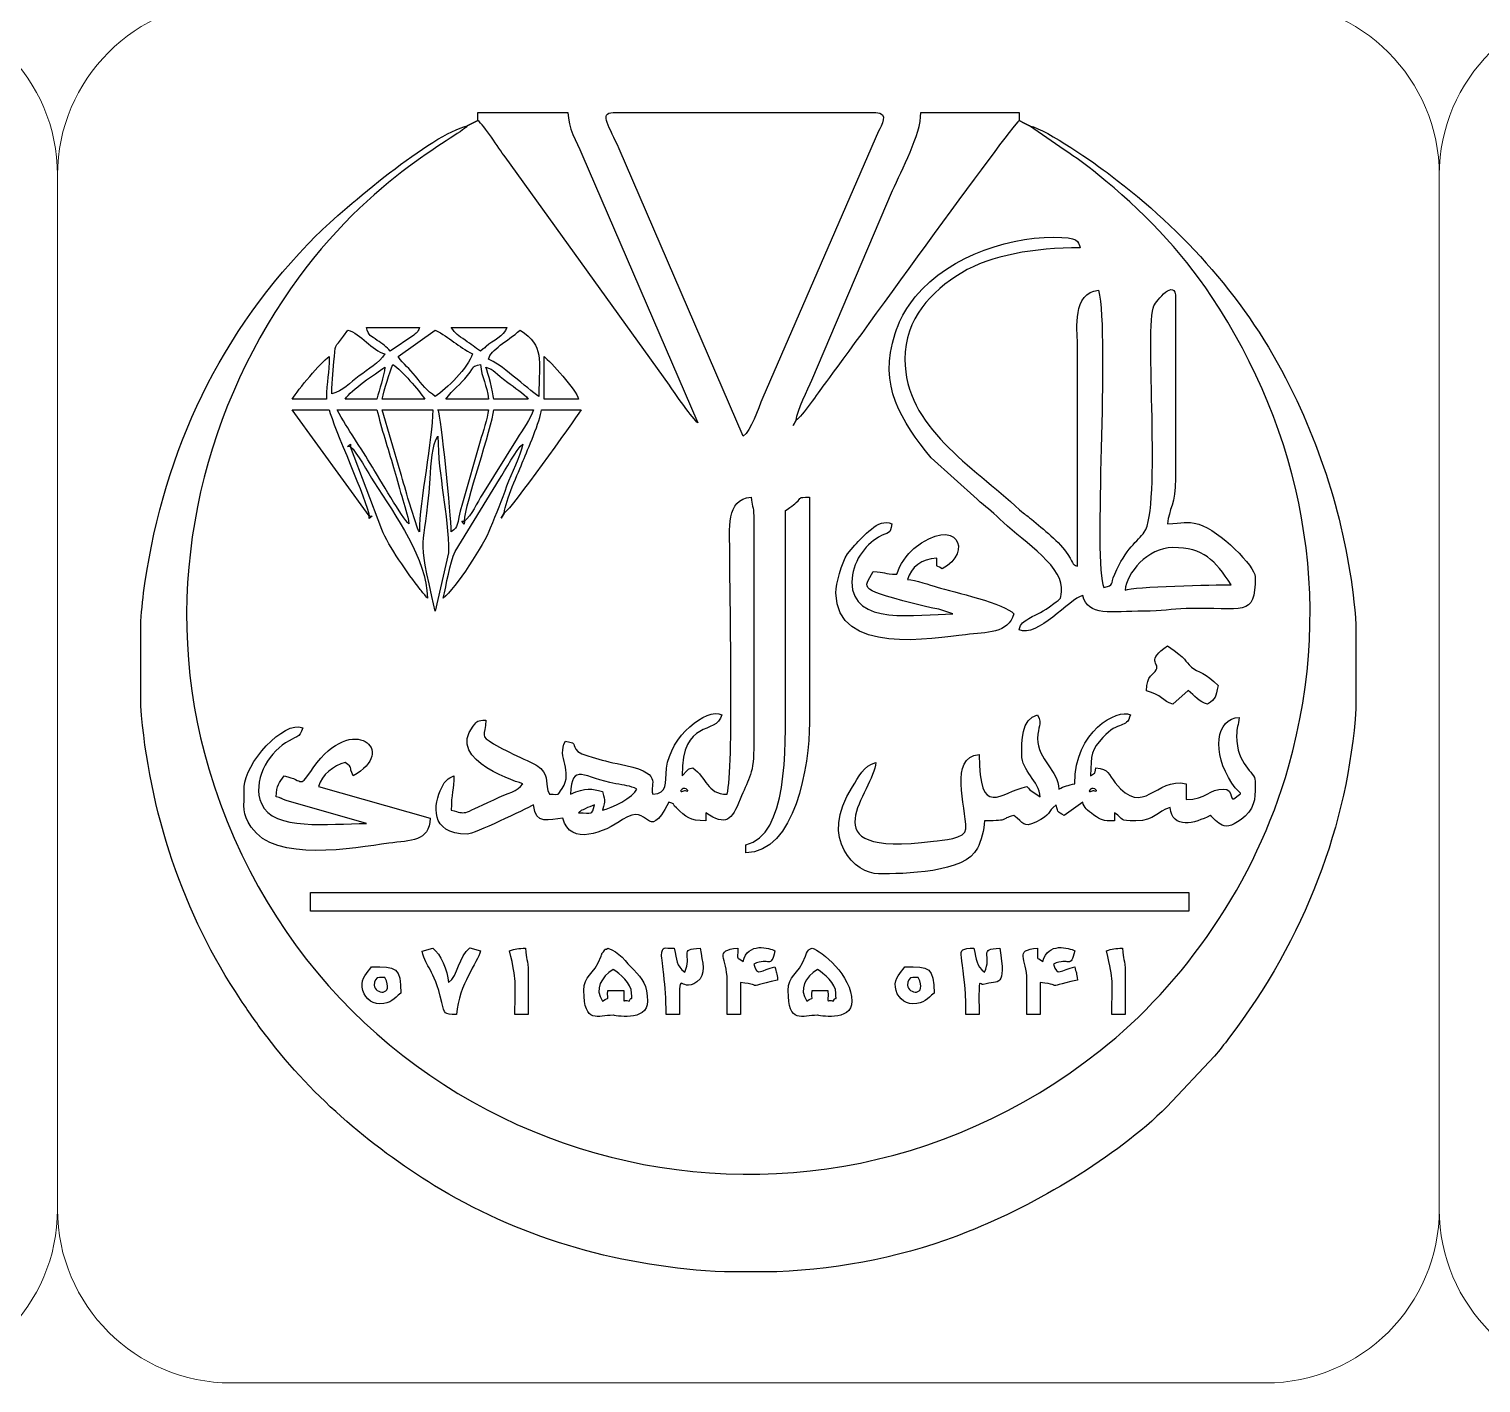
# Model space of a CAD drawing. Header units: millimetres. Extents: x -591 to 604, y 170 to 320.
# Drawn here: x -392.7 to -340.3, y 220.3 to 269.1 of the extents above; entities that cross this region are included whole.
import ezdxf

# ---------------------------------------------------------------- set-up
doc = ezdxf.new("R2010")
doc.units = ezdxf.units.MM
doc.header["$MEASUREMENT"] = 0
doc.layers.add('Layer 1', color=7, linetype='Continuous')

msp = doc.modelspace()

# ---------------------------------------------------------------- linework, layer by layer
at = {"layer": 'Layer 1', "color": 250, "lineweight": 18}
for points in [[(-435.1708, 270.0725), (-435.1708, 270.0725), (-397.8834, 270.0725), (-397.8834, 270.0725), (-394.4375, 270.0725), (-391.6271, 267.2621), (-391.6271, 263.8162), (-391.6271, 263.8162), (-391.6271, 226.5288), (-391.6271, 226.5288), (-391.6271, 223.0829), (-394.4375, 220.2725), (-397.8834, 220.2725), (-397.8834, 220.2725), (-435.1708, 220.2725), (-435.1708, 220.2725), (-438.6167, 220.2725), (-441.4271, 223.0829), (-441.4271, 226.5288), (-441.4271, 226.5288), (-441.4271, 263.8162), (-441.4271, 263.8162), (-441.4271, 267.2621), (-438.6167, 270.0725), (-435.1708, 270.0725)], [(-385.3708, 270.0725), (-385.3708, 270.0725), (-348.0834, 270.0725), (-348.0834, 270.0725), (-344.6375, 270.0725), (-341.8271, 267.2621), (-341.8271, 263.8162), (-341.8271, 263.8162), (-341.8271, 226.5288), (-341.8271, 226.5288), (-341.8271, 223.0829), (-344.6375, 220.2725), (-348.0834, 220.2725), (-348.0834, 220.2725), (-385.3708, 220.2725), (-385.3708, 220.2725), (-388.8167, 220.2725), (-391.6271, 223.0829), (-391.6271, 226.5288), (-391.6271, 226.5288), (-391.6271, 263.8162), (-391.6271, 263.8162), (-391.6271, 267.2621), (-388.8167, 270.0725), (-385.3708, 270.0725)], [(-335.5708, 270.0725), (-335.5708, 270.0725), (-298.2834, 270.0725), (-298.2834, 270.0725), (-294.8375, 270.0725), (-292.0271, 267.2621), (-292.0271, 263.8162), (-292.0271, 263.8162), (-292.0271, 226.5288), (-292.0271, 226.5288), (-292.0271, 223.0829), (-294.8375, 220.2725), (-298.2834, 220.2725), (-298.2834, 220.2725), (-335.5708, 220.2725), (-335.5708, 220.2725), (-339.0167, 220.2725), (-341.8271, 223.0829), (-341.8271, 226.5288), (-341.8271, 226.5288), (-341.8271, 263.8162), (-341.8271, 263.8162), (-341.8271, 267.2621), (-339.0167, 270.0725), (-335.5708, 270.0725)]]:
    msp.add_open_spline(points, degree=3, knots=[0, 0, 0, 0, 0.125, 0.125, 0.125, 0.25, 0.25, 0.25, 0.375, 0.375, 0.375, 0.5, 0.5, 0.5, 0.625, 0.625, 0.625, 0.75, 0.75, 0.75, 0.875, 0.875, 0.875, 1, 1, 1, 1], dxfattribs=at)
at = {"layer": 'Layer 1', "color": 240}
for points, knots in [([(-376.4804, 265.7787), (-376.2498, 265.6096), (-375.7298, 264.7777), (-375.4973, 264.467), (-375.4973, 264.467), (-369.5768, 256.2356), (-369.5768, 256.2356), (-369.4064, 255.9854), (-368.7075, 254.9977), (-368.5439, 254.878), (-368.5439, 254.878), (-372.7247, 264.5622), (-372.7247, 264.5622), (-372.9188, 265.0163), (-373.2294, 265.5037), (-373.2294, 266.0656), (-373.2294, 266.0656), (-376.4804, 266.0656), (-376.4804, 266.0656), (-376.4804, 266.0656), (-376.4804, 265.7787), (-376.4804, 265.7787)], [0, 0, 0, 0, 0.1428571, 0.1428571, 0.1428571, 0.2857143, 0.2857143, 0.2857143, 0.4285714, 0.4285714, 0.4285714, 0.5714286, 0.5714286, 0.5714286, 0.7142857, 0.7142857, 0.7142857, 0.8571429, 0.8571429, 0.8571429, 1, 1, 1, 1]), ([(-366.9184, 254.3999), (-366.6313, 254.6104), (-366.3843, 255.3724), (-366.2081, 255.7932), (-366.2081, 255.7932), (-362.0333, 265.3944), (-362.0333, 265.3944), (-361.9437, 265.5854), (-361.6409, 266.0656), (-362.1375, 266.0656), (-362.1375, 266.0656), (-371.6037, 266.0656), (-371.6037, 266.0656), (-372.1265, 266.0656), (-371.7204, 265.5359), (-371.3862, 264.7534), (-371.3862, 264.7534), (-366.9184, 254.3999), (-366.9184, 254.3999)], [0, 0, 0, 0, 0.1666667, 0.1666667, 0.1666667, 0.3333333, 0.3333333, 0.3333333, 0.5, 0.5, 0.5, 0.6666667, 0.6666667, 0.6666667, 0.8333333, 0.8333333, 0.8333333, 1, 1, 1, 1]), ([(-365.006, 254.9736), (-364.7844, 255.122), (-364.2098, 255.9717), (-363.995, 256.2575), (-363.2963, 257.1873), (-357.2695, 265.5622), (-356.9739, 265.7787), (-356.9739, 265.7787), (-356.9739, 266.0656), (-356.9739, 266.0656), (-356.9739, 266.0656), (-360.5119, 266.0656), (-360.5119, 266.0656), (-360.5119, 265.2549), (-361.2009, 264.002), (-361.531, 263.26), (-361.531, 263.26), (-364.4459, 256.4215), (-364.4459, 256.4215), (-364.5788, 256.0995), (-364.976, 255.3346), (-365.006, 254.9736)], [0, 0, 0, 0, 0.1428571, 0.1428571, 0.1428571, 0.2857143, 0.2857143, 0.2857143, 0.4285714, 0.4285714, 0.4285714, 0.5714286, 0.5714286, 0.5714286, 0.7142857, 0.7142857, 0.7142857, 0.8571429, 0.8571429, 0.8571429, 1, 1, 1, 1]), ([(-356.5914, 265.5875), (-356.5914, 265.5875), (-355.3483, 264.727), (-355.3483, 264.727), (-354.8948, 264.4247), (-354.5726, 264.1902), (-354.1355, 263.8364), (-352.5436, 262.5483), (-351.1657, 261.1385), (-350.0313, 259.4301), (-346.8321, 254.6115), (-345.5158, 248.6305), (-347.2599, 242.4866), (-348.4536, 238.2813), (-351.0396, 234.638), (-354.05, 232.2562), (-365.4312, 223.2512), (-382.0424, 228.4985), (-386.1731, 242.4121), (-387.944, 248.377), (-386.6536, 254.554), (-383.4992, 259.3151), (-380.615, 263.6681), (-377.1682, 265.1707), (-376.8629, 265.5875), (-378.1107, 265.2968), (-381.2737, 262.6586), (-382.2892, 261.6432), (-385.7412, 258.1916), (-387.7731, 253.9153), (-388.4759, 249.0881), (-388.5414, 248.6392), (-388.5904, 248.1872), (-388.6241, 247.7331), (-388.6241, 247.7331), (-388.6241, 244.6858), (-388.6241, 244.6858), (-388.3492, 240.8946), (-387.0712, 237.1401), (-385.029, 234.0897), (-384.6884, 233.581), (-384.4405, 233.2306), (-384.0763, 232.7477), (-382.4164, 230.5463), (-380.1688, 228.66), (-377.8139, 227.2489), (-374.7971, 225.4412), (-371.2101, 224.4299), (-367.5913, 224.2793), (-367.5913, 224.2793), (-365.6984, 224.2793), (-365.6984, 224.2793), (-363.3227, 224.3787), (-360.9737, 224.8554), (-358.8043, 225.7271), (-356.3533, 226.7121), (-353.5097, 228.381), (-351.6412, 230.2297), (-351.6412, 230.2297), (-349.9262, 232.0528), (-349.9262, 232.0528), (-349.7473, 232.2643), (-349.5729, 232.4916), (-349.419, 232.6928), (-346.6563, 236.3041), (-345.1255, 240.3925), (-344.8301, 244.5787), (-344.8301, 244.5787), (-344.8301, 247.5939), (-344.8301, 247.5939), (-345.0348, 250.5065), (-345.8311, 253.4224), (-347.2206, 256.2167), (-348.7373, 259.2669), (-351.0182, 261.8047), (-353.6818, 263.8118), (-354.2478, 264.2384), (-355.937, 265.4351), (-356.5914, 265.5875)], [0, 0, 0, 0, 0.0384615, 0.0384615, 0.0384615, 0.0769231, 0.0769231, 0.0769231, 0.1153846, 0.1153846, 0.1153846, 0.1538462, 0.1538462, 0.1538462, 0.1923077, 0.1923077, 0.1923077, 0.2307692, 0.2307692, 0.2307692, 0.2692308, 0.2692308, 0.2692308, 0.3076923, 0.3076923, 0.3076923, 0.3461538, 0.3461538, 0.3461538, 0.3846154, 0.3846154, 0.3846154, 0.4230769, 0.4230769, 0.4230769, 0.4615385, 0.4615385, 0.4615385, 0.5, 0.5, 0.5, 0.5384615, 0.5384615, 0.5384615, 0.5769231, 0.5769231, 0.5769231, 0.6153846, 0.6153846, 0.6153846, 0.6538462, 0.6538462, 0.6538462, 0.6923077, 0.6923077, 0.6923077, 0.7307692, 0.7307692, 0.7307692, 0.7692308, 0.7692308, 0.7692308, 0.8076923, 0.8076923, 0.8076923, 0.8461538, 0.8461538, 0.8461538, 0.8846154, 0.8846154, 0.8846154, 0.9230769, 0.9230769, 0.9230769, 0.9615385, 0.9615385, 0.9615385, 1, 1, 1, 1]), ([(-376.6717, 265.6831), (-376.6717, 265.6831), (-376.8629, 265.5875), (-376.8629, 265.5875), (-376.8629, 265.5875), (-376.6717, 265.6831), (-376.6717, 265.6831)], [0, 0, 0, 0, 0.5, 0.5, 0.5, 1, 1, 1, 1]), ([(-376.4804, 265.7787), (-376.4804, 265.7787), (-376.6717, 265.6831), (-376.6717, 265.6831), (-376.6717, 265.6831), (-376.4804, 265.7787), (-376.4804, 265.7787)], [0, 0, 0, 0, 0.5, 0.5, 0.5, 1, 1, 1, 1]), ([(-356.7826, 265.6831), (-356.7826, 265.6831), (-356.9739, 265.7787), (-356.9739, 265.7787), (-356.9739, 265.7787), (-356.7826, 265.6831), (-356.7826, 265.6831)], [0, 0, 0, 0, 0.5, 0.5, 0.5, 1, 1, 1, 1]), ([(-356.5914, 265.5875), (-356.5914, 265.5875), (-356.7826, 265.6831), (-356.7826, 265.6831), (-356.7826, 265.6831), (-356.5914, 265.5875), (-356.5914, 265.5875)], [0, 0, 0, 0, 0.5, 0.5, 0.5, 1, 1, 1, 1]), ([(-355.444, 248.9495), (-355.444, 248.486), (-355.459, 248.5803), (-355.7233, 248.3682), (-356.1597, 248.0179), (-356.266, 248.0425), (-356.6166, 247.8272), (-356.8299, 247.6963), (-356.9037, 247.6824), (-356.9739, 247.4195), (-356.3164, 247.1155), (-355.1483, 248.5373), (-354.6791, 248.6626), (-354.4972, 247.8823), (-353.6518, 248.0929), (-352.4795, 248.0886), (-351.8164, 248.0862), (-351.4869, 248.1716), (-350.9529, 248.1877), (-348.8672, 248.2501), (-348.4636, 247.8229), (-348.4636, 249.3319), (-348.4636, 249.689), (-349.7272, 251.0026), (-350.4961, 251.2268), (-350.9825, 251.3686), (-351.0479, 251.2443), (-351.6192, 251.2443), (-351.5758, 251.7662), (-351.3323, 251.9736), (-351.3323, 252.87), (-351.3323, 252.87), (-351.3323, 259.3721), (-351.3323, 259.3721), (-351.3323, 260.1439), (-352.0365, 259.2628), (-352.1136, 259.1017), (-352.4531, 258.3923), (-351.837, 251.7926), (-352.4589, 250.9368), (-352.6944, 250.6128), (-353.1279, 250.3596), (-353.5261, 249.422), (-353.698, 249.0171), (-353.5162, 249.0558), (-353.914, 248.9495), (-354.3256, 249.8073), (-353.6998, 257.9185), (-354.1053, 259.6589), (-355.0651, 259.5791), (-354.8706, 258.2296), (-354.8703, 257.7466), (-354.8703, 257.7466), (-354.8703, 249.7144), (-354.8703, 249.7144), (-355.0752, 249.7971), (-354.9582, 249.7253), (-355.2158, 250.1339), (-355.5065, 250.5949), (-356.1052, 251.0529), (-356.5254, 251.406), (-356.7189, 251.5687), (-356.7572, 251.5644), (-356.9508, 251.7456), (-358.6544, 253.3403), (-361.0856, 254.721), (-361.0856, 257.1728), (-361.0856, 258.6435), (-360.1574, 259.6092), (-359.0389, 260.2897), (-357.9992, 260.9222), (-356.4236, 261.189), (-354.7746, 261.189), (-354.8432, 261.4456), (-354.8245, 261.5715), (-355.7308, 261.5715), (-357.5289, 261.5715), (-359.8113, 260.7647), (-360.9349, 259.1259), (-361.1655, 258.7895), (-361.2964, 258.5163), (-361.437, 258.0981), (-362.0705, 256.2133), (-361.2116, 254.9585), (-360.145, 253.6192), (-360.145, 253.6192), (-358.4798, 252.129), (-358.4798, 252.129), (-358.1734, 251.8369), (-357.9707, 251.7192), (-357.6678, 251.4111), (-357.0292, 250.762), (-355.444, 249.7869), (-355.444, 248.9495)], [0, 0, 0, 0, 0.0322581, 0.0322581, 0.0322581, 0.0645161, 0.0645161, 0.0645161, 0.0967742, 0.0967742, 0.0967742, 0.1290323, 0.1290323, 0.1290323, 0.1612903, 0.1612903, 0.1612903, 0.1935484, 0.1935484, 0.1935484, 0.2258065, 0.2258065, 0.2258065, 0.2580645, 0.2580645, 0.2580645, 0.2903226, 0.2903226, 0.2903226, 0.3225806, 0.3225806, 0.3225806, 0.3548387, 0.3548387, 0.3548387, 0.3870968, 0.3870968, 0.3870968, 0.4193548, 0.4193548, 0.4193548, 0.4516129, 0.4516129, 0.4516129, 0.483871, 0.483871, 0.483871, 0.516129, 0.516129, 0.516129, 0.5483871, 0.5483871, 0.5483871, 0.5806452, 0.5806452, 0.5806452, 0.6129032, 0.6129032, 0.6129032, 0.6451613, 0.6451613, 0.6451613, 0.6774194, 0.6774194, 0.6774194, 0.7096774, 0.7096774, 0.7096774, 0.7419355, 0.7419355, 0.7419355, 0.7741935, 0.7741935, 0.7741935, 0.8064516, 0.8064516, 0.8064516, 0.8387097, 0.8387097, 0.8387097, 0.8709677, 0.8709677, 0.8709677, 0.9032258, 0.9032258, 0.9032258, 0.9354839, 0.9354839, 0.9354839, 0.9677419, 0.9677419, 0.9677419, 1, 1, 1, 1]), ([(-381.7395, 255.9298), (-381.3325, 256.0246), (-381.0958, 256.3187), (-380.7563, 256.5721), (-380.4167, 256.8254), (-380.0435, 257.0409), (-379.8271, 257.3641), (-380.2867, 257.4869), (-380.7063, 258.102), (-381.1657, 258.2246), (-381.6212, 257.5447), (-381.597, 257.8277), (-381.6476, 257.2723), (-381.6917, 256.7869), (-381.7395, 256.4771), (-381.7395, 255.9298)], [0, 0, 0, 0, 0.2, 0.2, 0.2, 0.4, 0.4, 0.4, 0.6, 0.6, 0.6, 0.8, 0.8, 0.8, 1, 1, 1, 1]), ([(-379.6358, 257.4597), (-379.6358, 257.4597), (-378.786, 258.0442), (-378.786, 258.0442), (-378.6427, 258.1789), (-378.6625, 258.1037), (-378.584, 258.3203), (-378.584, 258.3203), (-380.4964, 258.3203), (-380.4964, 258.3203), (-380.4116, 258.0024), (-380.3366, 258.0212), (-380.1017, 257.8546), (-379.9223, 257.7275), (-379.7596, 257.6285), (-379.6358, 257.4597)], [0, 0, 0, 0, 0.2, 0.2, 0.2, 0.4, 0.4, 0.4, 0.6, 0.6, 0.6, 0.8, 0.8, 0.8, 1, 1, 1, 1]), ([(-379.3489, 257.2685), (-379.1548, 256.9785), (-378.9525, 256.8596), (-378.72, 256.5588), (-378.4813, 256.2499), (-378.313, 256.0368), (-378.0103, 255.8342), (-377.6295, 256.0891), (-376.799, 256.8875), (-376.6717, 257.3641), (-377.1901, 257.6384), (-377.4919, 257.9505), (-378.0103, 258.2246), (-378.0103, 258.2246), (-379.3489, 257.2685), (-379.3489, 257.2685)], [0, 0, 0, 0, 0.2, 0.2, 0.2, 0.4, 0.4, 0.4, 0.6, 0.6, 0.6, 0.8, 0.8, 0.8, 1, 1, 1, 1]), ([(-376.3848, 257.4597), (-376.3848, 257.4597), (-376.2821, 257.5482), (-376.2821, 257.5482), (-376.2672, 257.5606), (-376.1986, 257.6186), (-376.178, 257.6355), (-375.9218, 257.8437), (-375.5473, 257.9922), (-375.4286, 258.3203), (-375.4286, 258.3203), (-377.4366, 258.3203), (-377.4366, 258.3203), (-377.2847, 258.0935), (-377.1822, 258.0195), (-376.9406, 257.8602), (-376.7092, 257.7077), (-376.5837, 257.5928), (-376.3848, 257.4597)], [0, 0, 0, 0, 0.1666667, 0.1666667, 0.1666667, 0.3333333, 0.3333333, 0.3333333, 0.5, 0.5, 0.5, 0.6666667, 0.6666667, 0.6666667, 0.8333333, 0.8333333, 0.8333333, 1, 1, 1, 1]), ([(-376.0979, 257.1728), (-375.7256, 257.0734), (-374.6832, 256.1035), (-374.2812, 255.8342), (-374.2812, 257.2135), (-374.0653, 257.632), (-374.9505, 258.2246), (-375.4429, 257.7967), (-376, 257.5394), (-376.0979, 257.1728)], [0, 0, 0, 0, 0.3333333, 0.3333333, 0.3333333, 0.6666667, 0.6666667, 0.6666667, 1, 1, 1, 1]), ([(-383.1737, 255.7386), (-383.1737, 255.7386), (-381.9307, 255.7386), (-381.9307, 255.7386), (-381.9307, 256.4073), (-381.8351, 256.6528), (-381.8351, 257.2685), (-382.1547, 257.0546), (-382.9434, 256.0827), (-383.1737, 255.7386)], [0, 0, 0, 0, 0.3333333, 0.3333333, 0.3333333, 0.6666667, 0.6666667, 0.6666667, 1, 1, 1, 1]), ([(-379.9227, 255.7386), (-379.9227, 255.7386), (-378.3928, 255.7386), (-378.3928, 255.7386), (-378.6173, 256.0737), (-379.2044, 256.7568), (-379.5402, 256.9816), (-379.6685, 256.7145), (-379.847, 256.0634), (-379.9227, 255.7386)], [0, 0, 0, 0, 0.3333333, 0.3333333, 0.3333333, 0.6666667, 0.6666667, 0.6666667, 1, 1, 1, 1]), ([(-377.6278, 255.7386), (-377.6278, 255.7386), (-376.0979, 255.7386), (-376.0979, 255.7386), (-376.1393, 256.2354), (-376.347, 256.5277), (-376.3848, 256.9816), (-376.7148, 256.8935), (-376.5526, 256.9722), (-376.8494, 256.5857), (-377.095, 256.266), (-377.3993, 256.0798), (-377.6278, 255.7386)], [0, 0, 0, 0, 0.25, 0.25, 0.25, 0.5, 0.5, 0.5, 0.75, 0.75, 0.75, 1, 1, 1, 1]), ([(-374.0899, 255.7386), (-374.0899, 255.7386), (-372.8469, 255.7386), (-372.8469, 255.7386), (-372.932, 256.0573), (-373.8681, 257.106), (-374.0899, 257.2685), (-374.0899, 257.2685), (-374.0899, 255.7386), (-374.0899, 255.7386)], [0, 0, 0, 0, 0.3333333, 0.3333333, 0.3333333, 0.6666667, 0.6666667, 0.6666667, 1, 1, 1, 1]), ([(-381.2614, 255.7386), (-381.2614, 255.7386), (-380.114, 255.7386), (-380.114, 255.7386), (-380.0298, 256.0995), (-379.8562, 256.5367), (-379.8271, 256.886), (-380.1859, 256.6458), (-381.0407, 256.0679), (-381.2614, 255.7386)], [0, 0, 0, 0, 0.3333333, 0.3333333, 0.3333333, 0.6666667, 0.6666667, 0.6666667, 1, 1, 1, 1]), ([(-375.9066, 255.7386), (-375.9066, 255.7386), (-374.6637, 255.7386), (-374.6637, 255.7386), (-374.8112, 255.9402), (-375.1666, 256.1614), (-375.4021, 256.3388), (-375.8479, 256.6747), (-375.8849, 256.8037), (-376.1935, 256.886), (-376.1033, 256.6979), (-375.9286, 256.0025), (-375.9066, 255.7386)], [0, 0, 0, 0, 0.25, 0.25, 0.25, 0.5, 0.5, 0.5, 0.75, 0.75, 0.75, 1, 1, 1, 1]), ([(-380.4008, 251.5313), (-380.4416, 252.0214), (-381.6909, 254.7372), (-381.8351, 255.356), (-381.8351, 255.356), (-383.1737, 255.356), (-383.1737, 255.356), (-383.1737, 255.356), (-380.4008, 251.5313), (-380.4008, 251.5313)], [0, 0, 0, 0, 0.3333333, 0.3333333, 0.3333333, 0.6666667, 0.6666667, 0.6666667, 1, 1, 1, 1]), ([(-378.9665, 251.2443), (-378.9918, 251.548), (-379.1272, 251.913), (-379.2201, 252.2338), (-379.3284, 252.6078), (-379.4316, 252.9603), (-379.5194, 253.2731), (-379.7175, 253.9783), (-379.9559, 254.6774), (-380.114, 255.356), (-380.114, 255.356), (-381.5482, 255.356), (-381.5482, 255.356), (-381.1618, 254.6256), (-380.7065, 254.0096), (-380.2743, 253.2833), (-380.069, 252.9382), (-379.1643, 251.3892), (-378.9665, 251.2443)], [0, 0, 0, 0, 0.1666667, 0.1666667, 0.1666667, 0.3333333, 0.3333333, 0.3333333, 0.5, 0.5, 0.5, 0.6666667, 0.6666667, 0.6666667, 0.8333333, 0.8333333, 0.8333333, 1, 1, 1, 1]), ([(-378.584, 250.9576), (-378.584, 252.0683), (-378.106, 254.2569), (-378.106, 255.356), (-378.106, 255.356), (-379.9227, 255.356), (-379.9227, 255.356), (-379.9227, 255.356), (-379.2741, 253.1361), (-379.2741, 253.1361), (-379.159, 252.7262), (-379.0705, 252.4169), (-378.9553, 252.0206), (-378.9553, 252.0206), (-378.6538, 251.0789), (-378.6538, 251.0789), (-378.6456, 251.0624), (-378.626, 251.031), (-378.6192, 251.018), (-378.6123, 251.0049), (-378.5974, 250.9766), (-378.584, 250.9576)], [0, 0, 0, 0, 0.1428571, 0.1428571, 0.1428571, 0.2857143, 0.2857143, 0.2857143, 0.4285714, 0.4285714, 0.4285714, 0.5714286, 0.5714286, 0.5714286, 0.7142857, 0.7142857, 0.7142857, 0.8571429, 0.8571429, 0.8571429, 1, 1, 1, 1]), ([(-377.4366, 250.9576), (-377.1383, 251.176), (-377.2853, 251.0874), (-377.0334, 251.9886), (-377.0334, 251.9886), (-376.3961, 254.2198), (-376.3961, 254.2198), (-376.3015, 254.5439), (-376.1252, 255.029), (-376.0979, 255.356), (-376.0979, 255.356), (-377.9147, 255.356), (-377.9147, 255.356), (-377.7966, 255.11), (-377.4366, 251.513), (-377.4366, 250.9576)], [0, 0, 0, 0, 0.2, 0.2, 0.2, 0.4, 0.4, 0.4, 0.6, 0.6, 0.6, 0.8, 0.8, 0.8, 1, 1, 1, 1]), ([(-376.9585, 251.3399), (-376.7241, 251.5117), (-376.4915, 252.0235), (-376.3077, 252.3148), (-376.3077, 252.3148), (-375.0647, 254.3228), (-375.0647, 254.3228), (-374.881, 254.6145), (-374.5601, 255.0278), (-374.4724, 255.356), (-374.4724, 255.356), (-375.9066, 255.356), (-375.9066, 255.356), (-375.9592, 254.724), (-376.9447, 251.9594), (-376.9585, 251.3399)], [0, 0, 0, 0, 0.2, 0.2, 0.2, 0.4, 0.4, 0.4, 0.6, 0.6, 0.6, 0.8, 0.8, 0.8, 1, 1, 1, 1]), ([(-375.5242, 251.6269), (-375.2545, 251.8074), (-373.0776, 254.8687), (-372.7511, 255.356), (-372.7511, 255.356), (-374.1855, 255.356), (-374.1855, 255.356), (-374.218, 254.9663), (-374.6975, 253.885), (-374.8411, 253.5256), (-375.0223, 253.0723), (-375.4856, 252.0902), (-375.5242, 251.6269)], [0, 0, 0, 0, 0.25, 0.25, 0.25, 0.5, 0.5, 0.5, 0.75, 0.75, 0.75, 1, 1, 1, 1]), ([(-365.006, 254.9736), (-365.006, 254.9736), (-365.116, 254.7872), (-365.116, 254.7872), (-365.116, 254.7872), (-365.006, 254.9736), (-365.006, 254.9736)], [0, 0, 0, 0, 0.5, 0.5, 0.5, 1, 1, 1, 1]), ([(-378.0103, 248.0889), (-378.0103, 248.0889), (-377.5322, 250.1925), (-377.5322, 250.1925), (-377.5322, 251.6315), (-377.9147, 252.9305), (-377.9147, 254.3999), (-378.1396, 254.0761), (-378.1605, 253.4323), (-378.1982, 252.8666), (-378.3913, 249.9816), (-378.7384, 251.2142), (-378.0103, 248.0889)], [0, 0, 0, 0, 0.25, 0.25, 0.25, 0.5, 0.5, 0.5, 0.75, 0.75, 0.75, 1, 1, 1, 1]), ([(-381.0701, 254.0174), (-381.0701, 254.0174), (-381.0701, 254.113), (-381.0701, 254.113), (-381.0701, 254.113), (-381.1817, 254.0333), (-381.1817, 254.0333), (-381.1817, 254.0333), (-381.0701, 254.0174), (-381.0701, 254.0174)], [0, 0, 0, 0, 0.3333333, 0.3333333, 0.3333333, 0.6666667, 0.6666667, 0.6666667, 1, 1, 1, 1]), ([(-381.0701, 254.0174), (-381.0701, 254.0174), (-379.9376, 251.0383), (-379.9376, 251.0383), (-379.6966, 250.4315), (-378.9944, 249.4434), (-378.5585, 248.8793), (-378.4646, 248.7581), (-378.3818, 248.6644), (-378.2972, 248.567), (-378.3289, 249.9936), (-379.4262, 251.5132), (-380.2283, 252.7556), (-380.428, 253.0649), (-380.8408, 253.8493), (-381.0701, 254.0174)], [0, 0, 0, 0, 0.2, 0.2, 0.2, 0.4, 0.4, 0.4, 0.6, 0.6, 0.6, 0.8, 0.8, 0.8, 1, 1, 1, 1]), ([(-377.7234, 248.567), (-377.292, 248.8832), (-376.251, 250.5167), (-376.0293, 251.0802), (-375.8177, 251.6177), (-375.6249, 252.0804), (-375.4397, 252.5942), (-375.2686, 253.0696), (-374.9616, 253.6549), (-374.8549, 254.113), (-375.0847, 253.9446), (-375.4965, 253.161), (-375.6967, 252.8513), (-375.6967, 252.8513), (-377.2955, 250.2426), (-377.2955, 250.2426), (-377.4927, 249.827), (-377.6118, 249.0466), (-377.7234, 248.567)], [0, 0, 0, 0, 0.1666667, 0.1666667, 0.1666667, 0.3333333, 0.3333333, 0.3333333, 0.5, 0.5, 0.5, 0.6666667, 0.6666667, 0.6666667, 0.8333333, 0.8333333, 0.8333333, 1, 1, 1, 1]), ([(-367.4921, 241.4911), (-368.2585, 241.5081), (-368.2033, 242.0912), (-368.7351, 242.4473), (-368.9092, 242.4007), (-368.832, 242.4274), (-368.9297, 242.3549), (-368.9297, 242.3549), (-369.1176, 242.1605), (-369.1176, 242.1605), (-369.1176, 244.2652), (-367.8905, 243.5842), (-367.6833, 244.3597), (-368.2468, 244.6202), (-369.5392, 243.5889), (-369.6781, 242.4339), (-369.7463, 241.8663), (-369.6158, 241.5371), (-370.1694, 241.4911), (-370.3322, 241.8852), (-369.6696, 242.261), (-371.4528, 242.5982), (-371.9238, 242.6871), (-372.0852, 242.7497), (-372.5114, 242.8783), (-372.5165, 242.8798), (-372.7185, 242.9421), (-372.7291, 242.9475), (-373.2224, 243.1959), (-372.7655, 243.3423), (-373.3248, 243.4035), (-373.6524, 242.8205), (-373.0178, 242.3368), (-373.4396, 241.7039), (-373.6204, 241.4326), (-373.4874, 241.5002), (-373.8986, 241.4911), (-374.0866, 241.8829), (-373.8787, 242.095), (-374.2086, 242.4241), (-374.395, 242.6101), (-375.4138, 243.0026), (-375.9083, 243.3086), (-376.433, 243.6335), (-376.2069, 243.5706), (-376.1935, 244.1685), (-376.5173, 244.1415), (-376.468, 244.1611), (-376.6438, 243.9493), (-377.6817, 242.6975), (-374.8817, 241.8757), (-374.8549, 241.8736), (-375.0641, 241.5879), (-375.351, 241.552), (-375.9041, 241.2971), (-377.1453, 240.7253), (-376.8495, 240.7806), (-377.4366, 240.9174), (-377.4366, 241.4979), (-377.3409, 241.6835), (-377.3409, 242.1605), (-377.5707, 242.0389), (-377.6496, 242.0046), (-377.7801, 241.7387), (-378.0751, 241.1373), (-378.2392, 240.0567), (-376.8629, 240.0567), (-376.6252, 240.0567), (-374.7749, 240.9485), (-374.4724, 241.1085), (-374.4106, 240.3655), (-373.8974, 240.5908), (-373.4206, 240.6304), (-373.1449, 239.598), (-371.9064, 240.1298), (-371.2604, 240.579), (-370.2476, 241.2832), (-370.4272, 239.6329), (-369.5957, 241.2041), (-369.2272, 241.0708), (-369.5737, 241.222), (-369.3223, 240.9994), (-368.9513, 240.6709), (-368.8679, 240.5348), (-368.257, 240.5348), (-368.257, 240.5348), (-368.257, 240.8216), (-368.257, 240.8216), (-367.5367, 240.3391), (-367.3286, 240.5447), (-367.0264, 241.3121), (-366.7653, 241.9752), (-366.5359, 242.1724), (-366.5359, 243.1166), (-366.5359, 243.1166), (-366.5359, 251.5313), (-366.5359, 251.5313), (-366.5359, 251.861), (-366.6066, 251.9015), (-366.6315, 252.2006), (-367.5597, 252.1234), (-367.3966, 251.0883), (-367.3965, 250.0969), (-367.3963, 248.2505), (-367.2571, 242.4997), (-367.4921, 241.4911)], [0, 0, 0, 0, 0.0285714, 0.0285714, 0.0285714, 0.0571429, 0.0571429, 0.0571429, 0.0857143, 0.0857143, 0.0857143, 0.1142857, 0.1142857, 0.1142857, 0.1428571, 0.1428571, 0.1428571, 0.1714286, 0.1714286, 0.1714286, 0.2, 0.2, 0.2, 0.2285714, 0.2285714, 0.2285714, 0.2571429, 0.2571429, 0.2571429, 0.2857143, 0.2857143, 0.2857143, 0.3142857, 0.3142857, 0.3142857, 0.3428571, 0.3428571, 0.3428571, 0.3714286, 0.3714286, 0.3714286, 0.4, 0.4, 0.4, 0.4285714, 0.4285714, 0.4285714, 0.4571429, 0.4571429, 0.4571429, 0.4857143, 0.4857143, 0.4857143, 0.5142857, 0.5142857, 0.5142857, 0.5428571, 0.5428571, 0.5428571, 0.5714286, 0.5714286, 0.5714286, 0.6, 0.6, 0.6, 0.6285714, 0.6285714, 0.6285714, 0.6571429, 0.6571429, 0.6571429, 0.6857143, 0.6857143, 0.6857143, 0.7142857, 0.7142857, 0.7142857, 0.7428571, 0.7428571, 0.7428571, 0.7714286, 0.7714286, 0.7714286, 0.8, 0.8, 0.8, 0.8285714, 0.8285714, 0.8285714, 0.8571429, 0.8571429, 0.8571429, 0.8857143, 0.8857143, 0.8857143, 0.9142857, 0.9142857, 0.9142857, 0.9428571, 0.9428571, 0.9428571, 0.9714286, 0.9714286, 0.9714286, 1, 1, 1, 1]), ([(-365.3885, 251.7225), (-365.3885, 249.4913), (-365.3885, 247.2602), (-365.3885, 245.0291), (-365.3885, 243.0472), (-365.3033, 240.0283), (-366.8227, 239.6742), (-366.8227, 239.6742), (-366.8227, 239.3873), (-366.8227, 239.3873), (-365.0472, 239.3873), (-364.5279, 242.5273), (-364.5279, 244.0728), (-364.5279, 244.0728), (-364.5279, 252.2006), (-364.5279, 252.2006), (-364.9894, 252.1903), (-364.7704, 252.1958), (-365.0064, 252.0096), (-365.0082, 252.0082), (-365.086, 251.9342), (-365.1604, 251.877), (-365.2656, 251.7959), (-365.3054, 251.778), (-365.3885, 251.7225)], [0, 0, 0, 0, 0.125, 0.125, 0.125, 0.25, 0.25, 0.25, 0.375, 0.375, 0.375, 0.5, 0.5, 0.5, 0.625, 0.625, 0.625, 0.75, 0.75, 0.75, 0.875, 0.875, 0.875, 1, 1, 1, 1]), ([(-380.4008, 251.5313), (-380.4008, 251.5313), (-380.4008, 251.4357), (-380.4008, 251.4357), (-380.4008, 251.4357), (-380.2892, 251.5154), (-380.2892, 251.5154), (-380.2892, 251.5154), (-380.4008, 251.5313), (-380.4008, 251.5313)], [0, 0, 0, 0, 0.3333333, 0.3333333, 0.3333333, 0.6666667, 0.6666667, 0.6666667, 1, 1, 1, 1]), ([(-376.9585, 251.3399), (-376.9585, 251.3399), (-377.0541, 251.3399), (-377.0541, 251.3399), (-377.0541, 251.3399), (-376.9744, 251.2285), (-376.9744, 251.2285), (-376.9744, 251.2285), (-376.9585, 251.3399), (-376.9585, 251.3399)], [0, 0, 0, 0, 0.3333333, 0.3333333, 0.3333333, 0.6666667, 0.6666667, 0.6666667, 1, 1, 1, 1]), ([(-375.5242, 251.6269), (-375.5242, 251.6269), (-375.6342, 251.4403), (-375.6342, 251.4403), (-375.6342, 251.4403), (-375.5242, 251.6269), (-375.5242, 251.6269)], [0, 0, 0, 0, 0.5, 0.5, 0.5, 1, 1, 1, 1]), ([(-363.5718, 248.7582), (-363.5718, 246.4664), (-360.0503, 247.12), (-358.9032, 247.2452), (-358.1419, 247.3285), (-357.3526, 247.2916), (-357.1651, 247.9932), (-357.4386, 248.3665), (-359.3562, 248.7844), (-359.9264, 248.9612), (-360.1789, 249.0396), (-360.701, 249.2123), (-360.99, 249.2363), (-360.8769, 249.66), (-360.4805, 249.9892), (-359.9382, 250.0013), (-359.9011, 249.5572), (-360.0406, 249.8341), (-359.7468, 249.6187), (-358.6048, 250.2232), (-359.2172, 251.5947), (-360.7617, 250.3468), (-360.9945, 250.159), (-361.2994, 249.7412), (-361.3723, 249.4275), (-361.853, 249.4275), (-361.8005, 249.5136), (-362.233, 249.5232), (-362.5768, 248.8736), (-362.8616, 248.901), (-360.3424, 248.2583), (-360.2053, 248.2234), (-360.0847, 248.2107), (-359.8632, 248.1638), (-359.8632, 248.1638), (-359.428, 248.0252), (-359.428, 248.0252), (-359.4139, 248.0191), (-359.3845, 248.006), (-359.3643, 247.9932), (-360.659, 247.9932), (-362.998, 247.5294), (-362.998, 249.1407), (-362.998, 249.8393), (-362.5271, 250.4754), (-362.0365, 250.761), (-361.6629, 250.9785), (-361.6102, 250.8188), (-361.5637, 251.2443), (-362.051, 251.4698), (-362.5833, 250.7689), (-362.895, 250.4721), (-362.895, 250.4721), (-363.1544, 250.1578), (-363.1544, 250.1578), (-363.3734, 249.8085), (-363.5718, 249.0962), (-363.5718, 248.7582)], [0, 0, 0, 0, 0.0526316, 0.0526316, 0.0526316, 0.1052632, 0.1052632, 0.1052632, 0.1578947, 0.1578947, 0.1578947, 0.2105263, 0.2105263, 0.2105263, 0.2631579, 0.2631579, 0.2631579, 0.3157895, 0.3157895, 0.3157895, 0.3684211, 0.3684211, 0.3684211, 0.4210526, 0.4210526, 0.4210526, 0.4736842, 0.4736842, 0.4736842, 0.5263158, 0.5263158, 0.5263158, 0.5789474, 0.5789474, 0.5789474, 0.6315789, 0.6315789, 0.6315789, 0.6842105, 0.6842105, 0.6842105, 0.7368421, 0.7368421, 0.7368421, 0.7894737, 0.7894737, 0.7894737, 0.8421053, 0.8421053, 0.8421053, 0.8947368, 0.8947368, 0.8947368, 0.9473684, 0.9473684, 0.9473684, 1, 1, 1, 1]), ([(-353.1491, 248.8538), (-353.0997, 249.4482), (-352.358, 250.3839), (-351.428, 250.3839), (-350.3179, 250.3839), (-349.9187, 249.9327), (-349.3243, 249.045), (-349.9117, 249.045), (-352.8761, 248.985), (-353.1491, 248.8538)], [0, 0, 0, 0, 0.3333333, 0.3333333, 0.3333333, 0.6666667, 0.6666667, 0.6666667, 1, 1, 1, 1]), ([(-352.3842, 245.2203), (-351.8308, 245.0913), (-351.8144, 244.8453), (-351.428, 244.7422), (-351.428, 244.7422), (-350.8721, 245.2389), (-350.8721, 245.2389), (-350.6447, 245.0381), (-350.4937, 244.8245), (-350.1849, 244.7422), (-349.8584, 244.9608), (-349.9045, 244.9736), (-349.8025, 245.4115), (-350.2258, 245.8577), (-350.534, 245.887), (-350.7598, 246.0797), (-351.0365, 246.3154), (-350.8739, 246.3467), (-351.6192, 246.8458), (-352.4126, 246.3145), (-351.9041, 246.2234), (-352.0267, 245.9833), (-352.1186, 245.8038), (-352.3713, 245.7937), (-352.3842, 245.2203)], [0, 0, 0, 0, 0.125, 0.125, 0.125, 0.25, 0.25, 0.25, 0.375, 0.375, 0.375, 0.5, 0.5, 0.5, 0.625, 0.625, 0.625, 0.75, 0.75, 0.75, 0.875, 0.875, 0.875, 1, 1, 1, 1]), ([(-384.895, 241.778), (-384.895, 240.9362), (-384.9986, 240.8412), (-384.6442, 240.3075), (-383.7815, 239.0086), (-380.9535, 239.5564), (-379.6901, 239.7285), (-378.8933, 239.837), (-378.2208, 239.771), (-378.2015, 240.6304), (-378.2015, 240.6304), (-382.2175, 241.778), (-382.2175, 241.778), (-382.1077, 242.1894), (-381.6711, 242.5291), (-381.2614, 242.6385), (-380.9455, 242.4071), (-381.1541, 242.5344), (-380.9745, 242.1605), (-379.3265, 243.0325), (-380.985, 244.4894), (-382.4092, 242.4476), (-382.9419, 241.6841), (-382.7001, 241.9833), (-383.4607, 242.1605), (-383.6351, 241.8998), (-383.7376, 241.8409), (-383.7476, 241.3955), (-383.3926, 241.3127), (-383.7175, 241.3742), (-383.3908, 241.274), (-383.3908, 241.274), (-380.4964, 240.4392), (-380.4964, 240.4392), (-381.8694, 240.4392), (-383.8475, 240.159), (-384.2773, 241.1551), (-384.6231, 241.9563), (-384.0471, 242.9319), (-383.4065, 243.3492), (-383.0529, 243.5795), (-382.8887, 243.5166), (-382.7912, 243.8816), (-383.4789, 244.1996), (-384.895, 242.5441), (-384.895, 241.778)], [0, 0, 0, 0, 0.0666667, 0.0666667, 0.0666667, 0.1333333, 0.1333333, 0.1333333, 0.2, 0.2, 0.2, 0.2666667, 0.2666667, 0.2666667, 0.3333333, 0.3333333, 0.3333333, 0.4, 0.4, 0.4, 0.4666667, 0.4666667, 0.4666667, 0.5333333, 0.5333333, 0.5333333, 0.6, 0.6, 0.6, 0.6666667, 0.6666667, 0.6666667, 0.7333333, 0.7333333, 0.7333333, 0.8, 0.8, 0.8, 0.8666667, 0.8666667, 0.8666667, 0.9333333, 0.9333333, 0.9333333, 1, 1, 1, 1]), ([(-354.9659, 241.8736), (-355.1976, 241.8195), (-355.3496, 241.7735), (-355.5396, 241.6822), (-355.554, 242.3271), (-356.3046, 242.7548), (-356.3046, 243.4991), (-356.3046, 243.9648), (-356.1137, 243.9618), (-356.3046, 244.3597), (-356.8972, 244.2014), (-356.8783, 243.3991), (-356.8783, 242.9254), (-356.8783, 242.3293), (-356.2573, 241.9779), (-356.2089, 241.3955), (-356.2089, 241.3955), (-356.5535, 241.6246), (-356.5535, 241.6246), (-356.6084, 241.6789), (-356.6672, 241.7591), (-356.6871, 241.778), (-357.6532, 241.5529), (-358.4082, 240.5775), (-358.4082, 242.9254), (-359.5212, 242.8328), (-358.8864, 241.0626), (-358.8864, 240.2479), (-358.8864, 239.8866), (-359.7552, 239.837), (-360.0618, 239.7979), (-364.797, 239.1935), (-362.1598, 241.6301), (-362.1375, 242.6385), (-362.5766, 242.5213), (-362.7527, 242.1122), (-362.9807, 241.7607), (-364.2195, 239.8518), (-362.8507, 238.6224), (-362.0418, 238.6224), (-361.1375, 238.6224), (-358.9006, 238.6567), (-358.4719, 239.5467), (-358.3531, 239.7933), (-358.2241, 240.2148), (-358.2169, 240.5348), (-357.2307, 240.5348), (-357.7156, 240.5978), (-357.1651, 240.7262), (-356.7857, 240.472), (-356.8484, 240.2626), (-356.3664, 240.4888), (-355.7881, 240.7606), (-355.9827, 240.8539), (-355.6352, 241.1085), (-355.546, 240.7745), (-355.5988, 240.8938), (-355.3483, 240.7262), (-355.3483, 240.7262), (-354.6791, 241.2041), (-354.6791, 241.2041), (-354.6242, 240.9989), (-354.5309, 240.9244), (-354.2785, 240.7441), (-354.0045, 240.5482), (-353.978, 240.5348), (-353.5316, 240.5348), (-353.5316, 240.5348), (-353.5316, 240.8216), (-353.5316, 240.8216), (-353.1471, 240.5641), (-353.4155, 240.5348), (-352.7666, 240.5348), (-352.0509, 240.5348), (-352.0267, 240.8786), (-351.5236, 241.0129), (-351.4571, 240.2141), (-350.6322, 240.4389), (-350.0893, 240.7262), (-349.8131, 240.5411), (-349.6209, 239.9879), (-348.8275, 240.7073), (-348.4156, 241.0806), (-348.4636, 241.4878), (-348.4636, 241.9692), (-348.4636, 242.3071), (-349.1331, 242.5414), (-349.1331, 243.5948), (-349.1331, 243.9244), (-349.0624, 243.9649), (-349.0375, 244.2641), (-349.8723, 244.2454), (-350.0456, 242.9916), (-349.3, 241.89), (-348.9491, 241.3714), (-348.8867, 241.6283), (-349.1377, 241.3982), (-349.4379, 241.1232), (-349.1769, 241.6822), (-349.6112, 241.6822), (-350.0894, 241.6822), (-350.2451, 241.3155), (-350.9499, 241.2999), (-350.9499, 241.2999), (-350.9499, 241.8736), (-350.9499, 241.8736), (-352.0623, 242.1327), (-352.4734, 240.6206), (-353.5034, 241.9017), (-353.7552, 242.2152), (-353.7233, 242.4076), (-354.2009, 242.4473), (-354.2678, 242.1677), (-354.1886, 242.3095), (-354.3922, 242.1605), (-354.3922, 242.9375), (-354.3459, 243.1033), (-353.9545, 243.5396), (-353.3782, 244.1826), (-353.106, 243.8046), (-352.9579, 244.3597), (-353.4344, 244.58), (-354.9659, 243.7768), (-354.9659, 241.8736)], [0, 0, 0, 0, 0.0243902, 0.0243902, 0.0243902, 0.0487805, 0.0487805, 0.0487805, 0.0731707, 0.0731707, 0.0731707, 0.097561, 0.097561, 0.097561, 0.1219512, 0.1219512, 0.1219512, 0.1463415, 0.1463415, 0.1463415, 0.1707317, 0.1707317, 0.1707317, 0.195122, 0.195122, 0.195122, 0.2195122, 0.2195122, 0.2195122, 0.2439024, 0.2439024, 0.2439024, 0.2682927, 0.2682927, 0.2682927, 0.2926829, 0.2926829, 0.2926829, 0.3170732, 0.3170732, 0.3170732, 0.3414634, 0.3414634, 0.3414634, 0.3658537, 0.3658537, 0.3658537, 0.3902439, 0.3902439, 0.3902439, 0.4146341, 0.4146341, 0.4146341, 0.4390244, 0.4390244, 0.4390244, 0.4634146, 0.4634146, 0.4634146, 0.4878049, 0.4878049, 0.4878049, 0.5121951, 0.5121951, 0.5121951, 0.5365854, 0.5365854, 0.5365854, 0.5609756, 0.5609756, 0.5609756, 0.5853659, 0.5853659, 0.5853659, 0.6097561, 0.6097561, 0.6097561, 0.6341463, 0.6341463, 0.6341463, 0.6585366, 0.6585366, 0.6585366, 0.6829268, 0.6829268, 0.6829268, 0.7073171, 0.7073171, 0.7073171, 0.7317073, 0.7317073, 0.7317073, 0.7560976, 0.7560976, 0.7560976, 0.7804878, 0.7804878, 0.7804878, 0.804878, 0.804878, 0.804878, 0.8292683, 0.8292683, 0.8292683, 0.8536585, 0.8536585, 0.8536585, 0.8780488, 0.8780488, 0.8780488, 0.902439, 0.902439, 0.902439, 0.9268293, 0.9268293, 0.9268293, 0.9512195, 0.9512195, 0.9512195, 0.9756098, 0.9756098, 0.9756098, 1, 1, 1, 1]), ([(-373.1337, 241.4911), (-373.1075, 242.6661), (-372.6528, 242.0815), (-371.5095, 241.8721), (-371.1993, 241.8153), (-370.9916, 241.8015), (-370.7431, 241.6822), (-370.8534, 241.3779), (-371.6782, 240.989), (-371.9863, 240.9174), (-371.8843, 241.3552), (-371.8843, 241.1487), (-371.9863, 241.5868), (-372.3729, 241.6893), (-372.5872, 241.7533), (-373.1337, 241.4911)], [0, 0, 0, 0, 0.2, 0.2, 0.2, 0.4, 0.4, 0.4, 0.6, 0.6, 0.6, 0.8, 0.8, 0.8, 1, 1, 1, 1]), ([(-369.1176, 241.6822), (-369.016, 241.7838), (-368.755, 241.5305), (-369.0111, 241.6326), (-369.0133, 241.6334), (-369.2778, 241.5221), (-369.1176, 241.6822)], [0, 0, 0, 0, 0.5, 0.5, 0.5, 1, 1, 1, 1]), ([(-354.3922, 241.6822), (-354.2906, 241.7838), (-354.0295, 241.5305), (-354.2856, 241.6326), (-354.2879, 241.6334), (-354.5524, 241.5221), (-354.3922, 241.6822)], [0, 0, 0, 0, 0.5, 0.5, 0.5, 1, 1, 1, 1]), ([(-372.8469, 240.8216), (-372.7227, 240.9296), (-372.8436, 240.8578), (-372.6149, 240.9722), (-372.492, 241.0335), (-372.3948, 241.0502), (-372.273, 241.1085), (-372.3779, 240.716), (-372.3444, 240.8216), (-372.8469, 240.8216)], [0, 0, 0, 0, 0.3333333, 0.3333333, 0.3333333, 0.6666667, 0.6666667, 0.6666667, 1, 1, 1, 1]), ([(-382.5044, 237.2838), (-382.5044, 237.2838), (-350.8543, 237.2838), (-350.8543, 237.2838), (-350.8543, 237.2838), (-350.8543, 237.953), (-350.8543, 237.953), (-350.8543, 237.953), (-382.5044, 237.953), (-382.5044, 237.953), (-382.5044, 237.953), (-382.5044, 237.2838), (-382.5044, 237.2838)], [0, 0, 0, 0, 0.25, 0.25, 0.25, 0.5, 0.5, 0.5, 0.75, 0.75, 0.75, 1, 1, 1, 1]), ([(-372.6557, 234.4152), (-372.6557, 233.1841), (-372.1402, 233.5271), (-371.6037, 233.5271), (-371.6032, 233.5271), (-370.3607, 233.2627), (-370.3607, 234.0326), (-370.3607, 234.5969), (-370.5617, 234.8639), (-370.8601, 235.1587), (-371.1458, 235.4406), (-371.383, 235.835), (-371.7951, 235.945), (-371.9734, 235.8256), (-371.7854, 236.0398), (-371.9526, 235.8161), (-372.0621, 235.6695), (-371.9797, 235.7986), (-372.0317, 235.6602), (-372.3142, 234.9059), (-372.6557, 234.9898), (-372.6557, 234.4152)], [0, 0, 0, 0, 0.1428571, 0.1428571, 0.1428571, 0.2857143, 0.2857143, 0.2857143, 0.4285714, 0.4285714, 0.4285714, 0.5714286, 0.5714286, 0.5714286, 0.7142857, 0.7142857, 0.7142857, 0.8571429, 0.8571429, 0.8571429, 1, 1, 1, 1]), ([(-369.6913, 233.5546), (-369.6913, 233.5546), (-369.2133, 233.5546), (-369.2133, 233.5546), (-369.2133, 235.4471), (-369.2314, 234.2649), (-368.5815, 234.733), (-368.2229, 234.9914), (-368.3895, 235.4305), (-368.4646, 235.9422), (-369.2725, 235.9267), (-368.7342, 235.6842), (-369.022, 235.0844), (-369.332, 235.3115), (-369.3052, 235.5187), (-369.4045, 235.945), (-369.7807, 235.9366), (-369.8291, 236.0362), (-369.858, 235.6851), (-369.8589, 235.6741), (-369.7966, 235.1633), (-369.779, 234.9984), (-369.7259, 234.501), (-369.6913, 234.1778), (-369.6913, 233.5546)], [0, 0, 0, 0, 0.125, 0.125, 0.125, 0.25, 0.25, 0.25, 0.375, 0.375, 0.375, 0.5, 0.5, 0.5, 0.625, 0.625, 0.625, 0.75, 0.75, 0.75, 0.875, 0.875, 0.875, 1, 1, 1, 1]), ([(-367.4921, 234.7976), (-367.4921, 234.7976), (-367.4921, 233.5546), (-367.4921, 233.5546), (-367.4921, 233.5546), (-367.014, 233.5546), (-367.014, 233.5546), (-367.014, 233.5546), (-367.014, 234.702), (-367.014, 234.702), (-366.0327, 234.6203), (-367.0573, 234.4755), (-365.6753, 234.7976), (-365.6968, 235.0557), (-365.7201, 235.0576), (-365.771, 235.2757), (-366.2681, 235.1598), (-366.4069, 234.8882), (-366.5359, 235.3713), (-365.9618, 235.6467), (-365.9319, 235.1584), (-365.771, 235.8495), (-365.9613, 235.9564), (-366.7533, 236.1755), (-366.9184, 235.4669), (-367.1962, 235.6705), (-367.0986, 235.4536), (-367.1096, 235.945), (-367.996, 235.8713), (-367.4921, 235.5851), (-367.4921, 234.7976)], [0, 0, 0, 0, 0.1, 0.1, 0.1, 0.2, 0.2, 0.2, 0.3, 0.3, 0.3, 0.4, 0.4, 0.4, 0.5, 0.5, 0.5, 0.6, 0.6, 0.6, 0.7, 0.7, 0.7, 0.8, 0.8, 0.8, 0.9, 0.9, 0.9, 1, 1, 1, 1]), ([(-356.6871, 234.7976), (-356.6871, 234.7976), (-356.6871, 233.5546), (-356.6871, 233.5546), (-356.6871, 233.5546), (-356.2089, 233.5546), (-356.2089, 233.5546), (-356.2089, 233.5546), (-356.2089, 234.702), (-356.2089, 234.702), (-355.2276, 234.6203), (-356.2523, 234.4755), (-354.8703, 234.7976), (-354.8917, 235.0557), (-354.9151, 235.0576), (-354.9659, 235.2757), (-355.4629, 235.1598), (-355.6019, 234.8882), (-355.7308, 235.3713), (-355.1569, 235.6467), (-355.1268, 235.1584), (-354.9659, 235.8495), (-355.1564, 235.9564), (-355.9483, 236.1755), (-356.1133, 235.4669), (-356.3911, 235.6705), (-356.2936, 235.4536), (-356.3046, 235.945), (-357.1909, 235.8713), (-356.6871, 235.5851), (-356.6871, 234.7976)], [0, 0, 0, 0, 0.1, 0.1, 0.1, 0.2, 0.2, 0.2, 0.3, 0.3, 0.3, 0.4, 0.4, 0.4, 0.5, 0.5, 0.5, 0.6, 0.6, 0.6, 0.7, 0.7, 0.7, 0.8, 0.8, 0.8, 0.9, 0.9, 0.9, 1, 1, 1, 1]), ([(-378.4848, 235.8378), (-378.3326, 235.1808), (-378.0886, 235.2978), (-377.7714, 233.9846), (-377.6703, 233.5661), (-377.7161, 233.565), (-377.2454, 233.5546), (-377.1529, 234.6663), (-376.4864, 235.4131), (-376.3848, 235.8495), (-376.3848, 235.8495), (-376.7636, 235.9567), (-376.7636, 235.9567), (-377.1725, 235.6482), (-377.182, 234.9586), (-377.5322, 234.702), (-377.5706, 235.1632), (-377.8184, 235.7343), (-378.106, 235.945), (-378.106, 235.945), (-378.4848, 235.8378), (-378.4848, 235.8378)], [0, 0, 0, 0, 0.1428571, 0.1428571, 0.1428571, 0.2857143, 0.2857143, 0.2857143, 0.4285714, 0.4285714, 0.4285714, 0.5714286, 0.5714286, 0.5714286, 0.7142857, 0.7142857, 0.7142857, 0.8571429, 0.8571429, 0.8571429, 1, 1, 1, 1]), ([(-375.3329, 235.8495), (-375.0588, 234.6726), (-375.1417, 234.8561), (-375.1417, 233.5546), (-375.1417, 233.5546), (-374.6637, 233.5546), (-374.6637, 233.5546), (-374.6637, 233.5546), (-374.6637, 235.0844), (-374.6637, 235.0844), (-374.6637, 235.5651), (-374.7495, 235.5126), (-374.7592, 235.945), (-375.0145, 235.9394), (-375.1415, 235.9237), (-375.3329, 235.8495)], [0, 0, 0, 0, 0.2, 0.2, 0.2, 0.4, 0.4, 0.4, 0.6, 0.6, 0.6, 0.8, 0.8, 0.8, 1, 1, 1, 1]), ([(-365.2929, 234.4152), (-365.2929, 233.1841), (-364.7775, 233.5271), (-364.241, 233.5271), (-364.2405, 233.5271), (-362.998, 233.2627), (-362.998, 234.0326), (-362.998, 234.9432), (-364.0958, 235.8553), (-364.4323, 235.945), (-364.5153, 235.8896), (-364.5515, 235.9733), (-364.6688, 235.6602), (-364.9514, 234.9059), (-365.2929, 234.9898), (-365.2929, 234.4152)], [0, 0, 0, 0, 0.2, 0.2, 0.2, 0.4, 0.4, 0.4, 0.6, 0.6, 0.6, 0.8, 0.8, 0.8, 1, 1, 1, 1]), ([(-358.8864, 233.5546), (-358.8864, 233.5546), (-358.4082, 233.5546), (-358.4082, 233.5546), (-358.4082, 233.7793), (-358.4216, 234.0233), (-358.4189, 234.2422), (-358.4109, 234.9126), (-358.3713, 234.6085), (-358.2627, 234.6372), (-357.6785, 234.7912), (-357.4472, 234.4959), (-357.6596, 235.9422), (-358.4674, 235.9267), (-357.9291, 235.6842), (-358.2169, 235.0844), (-358.527, 235.3115), (-358.5001, 235.5187), (-358.5994, 235.945), (-359.4263, 235.9266), (-358.8864, 235.8555), (-358.8864, 233.5546)], [0, 0, 0, 0, 0.1428571, 0.1428571, 0.1428571, 0.2857143, 0.2857143, 0.2857143, 0.4285714, 0.4285714, 0.4285714, 0.5714286, 0.5714286, 0.5714286, 0.7142857, 0.7142857, 0.7142857, 0.8571429, 0.8571429, 0.8571429, 1, 1, 1, 1]), ([(-353.8185, 235.8495), (-353.5442, 234.6726), (-353.6272, 234.8561), (-353.6272, 233.5546), (-353.6272, 233.5546), (-353.1491, 233.5546), (-353.1491, 233.5546), (-353.1491, 233.5546), (-353.1491, 235.0844), (-353.1491, 235.0844), (-353.1491, 235.5651), (-353.2351, 235.5126), (-353.2448, 235.945), (-353.5001, 235.9394), (-353.6271, 235.9237), (-353.8185, 235.8495)], [0, 0, 0, 0, 0.2, 0.2, 0.2, 0.4, 0.4, 0.4, 0.6, 0.6, 0.6, 0.8, 0.8, 0.8, 1, 1, 1, 1]), ([(-380.0183, 233.937), (-379.5839, 233.937), (-379.5196, 234.1413), (-379.2534, 234.3195), (-379.2534, 235.2509), (-379.4265, 235.2757), (-380.3052, 235.2757), (-380.4606, 235.0437), (-380.6879, 234.8948), (-380.6495, 234.5363), (-380.614, 234.2069), (-380.336, 233.937), (-380.0183, 233.937)], [0, 0, 0, 0, 0.25, 0.25, 0.25, 0.5, 0.5, 0.5, 0.75, 0.75, 0.75, 1, 1, 1, 1]), ([(-371.9863, 234.0326), (-372.2847, 234.4783), (-372.0312, 234.8939), (-371.6037, 235.1801), (-371.3734, 235.0258), (-370.9344, 234.6815), (-370.9344, 234.3195), (-370.9344, 233.9539), (-370.905, 234.2847), (-371.03, 234.0326), (-371.2832, 234.1348), (-371.2085, 233.8359), (-371.2214, 234.4152), (-371.2214, 234.4152), (-371.7951, 234.4152), (-371.7951, 234.4152), (-371.8306, 233.9879), (-371.6905, 234.2381), (-371.9863, 234.0326)], [0, 0, 0, 0, 0.1666667, 0.1666667, 0.1666667, 0.3333333, 0.3333333, 0.3333333, 0.5, 0.5, 0.5, 0.6666667, 0.6666667, 0.6666667, 0.8333333, 0.8333333, 0.8333333, 1, 1, 1, 1]), ([(-364.6235, 234.0326), (-364.9219, 234.4783), (-364.6684, 234.8939), (-364.241, 235.1801), (-364.0106, 235.0258), (-363.5718, 234.6815), (-363.5718, 234.3195), (-363.5718, 233.9539), (-363.5424, 234.2847), (-363.6673, 234.0326), (-363.9205, 234.1348), (-363.8456, 233.8359), (-363.8586, 234.4152), (-363.8586, 234.4152), (-364.4323, 234.4152), (-364.4323, 234.4152), (-364.4678, 233.9879), (-364.3277, 234.2381), (-364.6235, 234.0326)], [0, 0, 0, 0, 0.1666667, 0.1666667, 0.1666667, 0.3333333, 0.3333333, 0.3333333, 0.5, 0.5, 0.5, 0.6666667, 0.6666667, 0.6666667, 0.8333333, 0.8333333, 0.8333333, 1, 1, 1, 1]), ([(-360.7986, 233.937), (-360.3642, 233.937), (-360.2999, 234.1413), (-360.0338, 234.3195), (-360.0338, 235.2509), (-360.2068, 235.2757), (-361.0856, 235.2757), (-361.241, 235.0437), (-361.4682, 234.8948), (-361.4298, 234.5363), (-361.3944, 234.2069), (-361.1163, 233.937), (-360.7986, 233.937)], [0, 0, 0, 0, 0.25, 0.25, 0.25, 0.5, 0.5, 0.5, 0.75, 0.75, 0.75, 1, 1, 1, 1]), ([(-380.2095, 234.6064), (-380.2095, 234.7629), (-380.1523, 234.8932), (-380.0183, 234.8932), (-380.0183, 234.8932), (-379.8271, 234.8932), (-379.8271, 234.8932), (-379.4774, 234.1642), (-380.2095, 234.3083), (-380.2095, 234.6064)], [0, 0, 0, 0, 0.3333333, 0.3333333, 0.3333333, 0.6666667, 0.6666667, 0.6666667, 1, 1, 1, 1]), ([(-360.99, 234.6064), (-360.99, 234.7629), (-360.9328, 234.8932), (-360.7986, 234.8932), (-360.7986, 234.8932), (-360.6075, 234.8932), (-360.6075, 234.8932), (-360.2577, 234.1642), (-360.99, 234.3083), (-360.99, 234.6064)], [0, 0, 0, 0, 0.3333333, 0.3333333, 0.3333333, 0.6666667, 0.6666667, 0.6666667, 1, 1, 1, 1])]:
    msp.add_open_spline(points, degree=3, knots=knots, dxfattribs=at)

doc.saveas('drawing.dxf')
